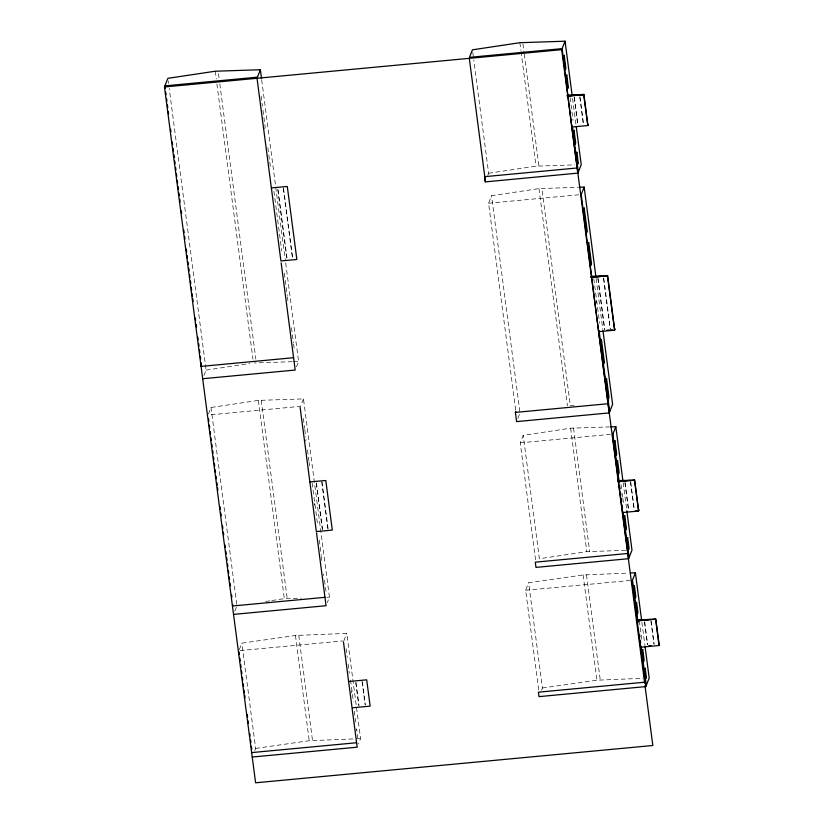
<?xml version="1.0" encoding="UTF-8"?>
<svg xmlns="http://www.w3.org/2000/svg" width="824" height="824" viewBox="0 0 824 824"><rect width="100%" height="100%" fill="white"/><g stroke="black" fill="none" stroke-linecap="round" stroke-linejoin="round"><path stroke-width="0.62" stroke-dasharray="4.12 3.09" d="M264.617 128.616L265.194 127.174L262.588 107.275M203.961 375.497L206.103 370.1L169.229 88.529M208.451 413.957L210.995 407.509L258.355 400.392L303.479 398.909L329.446 597.153L327.344 602.468M296.475 366.814L298.587 361.499L285.567 262.114M303.479 398.909L300.533 406.345L209.286 414.915M234.83 611.161L236.962 605.764L210.995 407.509M305.529 441.025L306.106 439.583M239.31 649.621L241.865 643.163L295.445 635.469L346.801 633.399L360.582 738.634L358.481 743.948M314.016 505.328L314.809 503.34M321.185 560.557L321.422 556.571M323.152 575.585L323.729 574.132M254.791 750.561L255.646 748.408L241.865 643.163M487.767 175.419L488.622 173.256L473.79 59.998M515.669 410.033L488.581 203.229L491.557 195.71L538.968 188.593L577.758 187.316M343.855 640.835L346.801 633.399M351.199 692.922L351.982 690.924M354.979 722.298L355.546 720.846L354.299 711.277M356.019 730.27L356.596 728.818L357.194 733.37M517.874 418.365L520.016 412.968L491.557 195.71M535.559 559.784L520.243 442.828L523.219 435.309L570.63 428.192L609.42 426.914M595.567 304.087L596.741 301.121M538.68 689.791L525.65 590.272L528.627 582.753L583.124 574.967L627.878 573.123M541.553 690.151L542.408 687.989L528.627 582.753M622.202 493.432L622.697 497.16M488.622 173.256L536.033 166.149L574.812 164.872M206.103 370.1L249.713 363.549M625.581 550.36L586.801 551.637L539.39 558.754L523.219 435.309M265.627 601.458L270.612 600.706M271.858 600.521L284.321 598.646L301.296 598.121M542.408 687.989L596.916 680.212L642.916 678.306M255.646 748.408L309.227 740.714L360.582 738.634M488.581 203.229L578.675 194.773M520.243 442.828L610.337 434.372M525.65 590.272L629.917 580.487M240.165 650.569L342.578 640.959M292.19 361.715L254.42 362.972M293.468 361.674L298.587 361.499M574.174 405.686L570.332 405.82L541.883 188.552M326.891 597.245L329.446 597.153M651.187 621.471L654.143 644.028M650.888 620.637L653.999 644.389M630.731 482.339L634.284 509.5M630.432 481.525L634.14 509.86M579.962 96.841L583.68 125.248M603.693 278.069L610.316 328.611M579.828 97.263L583.371 124.373M603.57 278.553L610.172 328.972M644.656 621.698L647.613 644.255M644.502 622.099L647.458 644.656M625.086 482.473L628.64 509.644M574.318 96.985L577.871 124.156M598.049 278.213L604.837 330.022M624.922 482.874L628.485 510.046M574.153 97.386L577.717 124.558M597.894 278.615L604.507 329.157M641.886 622.254L644.873 645.079M623.16 482.689L626.662 509.417M572.556 98.468L576.058 125.197M596.143 278.574L602.797 329.394M639.321 620.74L641.051 633.893M641.206 635.077L641.978 641M621.039 484.543L621.863 490.888M622.862 498.407L623.686 504.659M570.105 97.778L573.082 120.417M593.805 278.79L599.625 323.121M573.545 428.15L589.706 551.596M522.941 43.929L524.105 52.839M524.27 54.116L538.937 166.108M570.63 428.192L586.801 551.637M519.862 42.704L520.871 50.336M521.036 51.603L536.033 166.149M538.968 188.593L567.427 405.851M586.492 574.884L600.274 680.13M583.124 574.967L596.916 680.212M472.791 52.365L473.615 58.72M362.354 682.076L365.31 704.644M362.055 681.242L365.166 705.004M355.937 682.293L359.058 706.106M355.783 682.694L358.739 705.262M350.561 680.119L353.383 701.585M346.101 648.673L347.244 657.398M348.119 664.123L349.314 673.26M357.338 734.503L357.781 737.913M283.549 188.706L292.613 257.902M321.896 481.474L328.055 528.514M283.271 187.985L292.479 258.272M321.772 481.947L327.911 528.874M278.079 190.107L286.979 258.046M316.426 482.895L322.586 529.935M277.76 189.252L286.824 258.448M316.272 483.297L322.266 529.059M261.702 79.918L285.403 260.848M273.928 191.333L281.746 250.877M312.131 482.967L317.436 523.415M261.115 96.089L262.423 106.028M267.862 147.599L268.676 153.8M268.84 155.036L270.468 167.437M284.321 273.249L287.246 295.62M287.411 296.867L287.906 300.595M291.449 327.715L293.437 342.836M293.602 344.092L294.261 349.139M303.335 418.458L304.643 428.398M304.798 429.644L305.776 437.091M307.486 450.089L308.907 460.997M309.072 462.202L309.546 465.838M319.269 540.101L321.257 555.304M324.522 580.25L325.964 591.261M298.752 635.397L312.533 740.632M295.445 635.469L309.227 740.714M218.473 73.727L219.143 78.826M219.812 83.924L255.852 359.13M261.26 400.361L287.216 598.605M215.239 71.225L216.249 78.867M216.908 83.966L252.958 359.171M258.355 400.392L284.321 598.646M168.22 80.886L168.56 83.43"/><path stroke-width="1.24" d="M165.243 88.405L164.913 85.861L167.89 78.332L215.239 71.225L260.374 69.731L261.538 78.651M260.374 69.731L257.016 78.198L280.912 260.961L296.856 259.467L287.308 186.492L271.384 187.903M232.893 604.898L232.45 606.011L324.965 597.328M309.896 481.916L325.81 480.505L332.299 530.09L316.354 531.583L300.132 407.375M644.656 683.055L561.7 49.667L565.058 41.2L519.862 42.704L472.451 49.811L469.474 57.34L562.112 48.637L571.794 127.04L587.759 125.547L588.233 124.362M587.903 125.197L583.856 94.317L567.149 95.965L567.509 95.048M579.499 94.801L568.189 95.059M348.603 681.52L366.69 679.821L370.141 706.137L352.044 707.837L343.454 641.865M583.732 94.75L567.139 95.893M571.794 127.04L572.237 125.928M572.114 129.481L572.577 128.307M577.593 166.87L577.15 167.983L484.522 176.676L485.202 181.898L577.871 173.112L581.219 164.645L576.223 126.463M580.807 195.556L584.164 187.089L579.035 187.264M602.962 330.661L612.613 404.357L609.235 412.906L516.596 421.61L515.391 412.422L515.834 411.31M615.034 328.992L614.56 330.177L598.595 331.681L581.219 194.526M607.463 275.968L590.87 277.06M598.595 331.681L599.027 330.568L609.667 411.794M599.244 331.928L598.78 333.112L609.235 412.906M599.151 335.976L599.625 334.791M610.481 329.878L612.52 330.033M608.472 402.606L608.03 403.719L515.391 412.422M610.697 426.873L615.827 426.698L612.469 435.165L622.563 512.538L638.528 511.034L639.002 509.86M618.268 480.474L617.918 481.453L634.635 479.887L638.672 510.684L635.397 510.993M630.267 480.299L618.958 480.557L618.515 481.659L634.501 480.238M622.882 514.979L623.14 512.168L622.666 513.352L628.609 558.693L535.971 567.386L535.291 562.174L627.919 553.471L628.362 552.358M628.609 558.693L631.987 550.144L626.827 510.684M630.391 573.02L635.407 572.804L632.049 581.27L640.65 647.252L659.056 645.522L659.53 644.337M636.478 620.657L636.839 619.751L636.489 620.719L655.76 618.917L659.2 645.171M640.65 647.252L641.093 646.14L646.243 685.486M641.206 646.758L640.742 647.942L645.8 686.598L538.989 696.63L538.412 692.181L645.223 682.148L645.656 681.036M640.918 649.333L641.391 648.148M645.8 686.598L649.188 678.049L645.038 646.346M164.913 85.861L257.428 77.168M561.7 49.667L164.47 86.973L255.605 782.8L652.835 745.493L644.986 685.599M567.746 96.171L583.722 94.667L587.759 125.547M591.92 276.225L603.24 276.03M590.88 277.183L607.597 275.618M591.477 277.338L607.442 275.844L614.56 330.177M293.581 357.709L201.066 366.402L201.169 362.735M607 330.208L609.317 329.991M202.683 378.731L295.198 370.048L281.159 262.887M233.542 614.395L326.057 605.712L316.529 532.891M648.735 645.81L650.96 645.594M251.65 752.59L356.617 742.733M252.226 757.04L357.194 747.183L352.136 708.527M659.056 645.522L655.616 619.205L637.199 620.936L637.642 619.823L650.723 619.391M607.587 275.484L614.704 329.827M634.49 480.165L638.528 511.034M635.407 572.804L641.546 619.72M615.827 426.698L622.995 481.412M565.058 41.2L572.052 94.647M584.164 187.089L595.814 276.03M632.461 580.25L637.992 622.491M639.568 634.501L639.877 636.87M640.341 640.423L640.65 642.792M612.881 434.135L619.236 482.637M619.699 486.222L620.029 488.766M620.534 492.577L620.863 495.111M621.358 498.881L621.687 501.383M622.182 505.133L622.501 507.636M623.109 512.24L629.042 557.58M578.273 172.082L572.371 126.68L571.897 127.854L577.84 173.195M469.299 58.339L485.47 181.785M165.748 92.236L166.077 94.791M166.582 98.612L166.912 101.167M167.416 104.998L167.756 107.553M168.25 111.374L168.59 113.928M170.589 129.234L170.928 131.788M172.268 141.996L172.597 144.55M173.102 148.382L173.431 150.926M173.936 154.757L174.266 157.312M174.77 161.133L175.1 163.688M175.605 167.519L175.945 170.074M176.439 173.895L176.779 176.449M177.273 180.281L177.613 182.825M178.108 186.657L178.447 189.211M178.952 193.032L179.282 195.587M179.787 199.418L180.116 201.973M181.29 210.903L181.62 213.447M183.793 230.04L184.133 232.595M184.627 236.416L184.967 238.97M186.296 249.178L186.636 251.732M187.141 255.553L187.47 258.108M187.975 261.939L188.305 264.494M188.809 268.315L189.139 270.869M189.644 274.701L189.973 277.245M190.478 281.077L190.808 283.631M191.312 287.452L191.652 290.007M192.147 293.838L192.486 296.393M192.816 298.937L193.156 301.491M195.329 318.074L195.659 320.629M196.163 324.46L196.493 327.015M197.832 337.222L198.162 339.766M198.666 343.598L198.996 346.152M199.501 349.973L199.841 352.528M200.335 356.359L200.675 358.914M208.523 418.849L208.853 421.404M209.358 425.225L209.687 427.769M210.192 431.601L210.522 434.145M211.026 437.966L211.356 440.521M211.861 444.342L212.19 446.886M212.695 450.707L213.025 453.262M213.529 457.083L213.859 459.627M214.364 463.459L214.693 466.003M215.198 469.824L215.528 472.379M216.032 476.2L216.362 478.744M216.867 482.565L217.196 485.12M217.536 487.664L217.866 490.218M220.039 506.781L220.368 509.325M220.873 513.156L221.203 515.7M222.542 525.897L222.871 528.442M223.376 532.263L223.706 534.817M225.045 545.014L225.374 547.558M225.879 551.38L226.209 553.934M226.713 557.755L227.043 560.299M227.548 564.121L227.877 566.675M228.382 570.496L228.712 573.041M229.216 576.872L229.546 579.416M230.05 583.238L230.38 585.792M231.554 594.712L231.884 597.256M239.053 651.969L239.382 654.514M239.887 658.345L240.217 660.899M240.721 664.721L241.061 667.275M241.556 671.107L241.895 673.651M242.39 677.483L242.73 680.037M243.224 683.858L243.564 686.413M244.069 690.244L244.398 692.788M244.728 695.343L245.068 697.897M247.241 714.48L247.571 717.034M248.076 720.856L248.405 723.41M249.744 733.618L250.084 736.172M250.578 739.993L250.918 742.548M251.413 746.379L251.753 748.923M564.203 55.311L563.626 56.763L565.346 69.916L565.923 68.464L564.203 55.311M566.778 75.015L566.201 76.457L567.788 88.529L568.354 87.076L566.778 75.015M574.019 130.274L573.442 131.716L575.09 144.344L575.667 142.892L574.019 130.274M576.893 152.244L576.316 153.697L577.717 164.357L578.294 162.915L576.893 152.244M584.195 208.029L583.629 209.481L586.657 232.625L587.234 231.173L584.195 208.029M588.738 242.699L588.161 244.141L590.942 265.38L591.519 263.938L588.738 242.699M601.479 339.952L600.902 341.404L603.807 363.621L604.383 362.169L601.479 339.952M606.546 378.628L605.97 380.08L608.431 398.847L608.998 397.405L606.546 378.628M614.972 440.809L614.395 442.251L616.115 455.404L616.692 453.962L614.972 440.809M617.547 460.503L616.97 461.955L618.556 474.016L619.123 472.574L617.547 460.503M624.788 515.762L624.211 517.215L625.859 529.832L626.436 528.39L624.788 515.762M627.661 537.742L627.085 539.184L628.485 549.855L629.062 548.403L627.661 537.742M634.377 585.596L633.8 587.049L635.273 598.255L635.84 596.813L634.377 585.596M636.571 602.385L635.994 603.837L637.343 614.127L637.92 612.675L636.571 602.385M642.741 649.497L642.164 650.95L643.575 661.703L644.152 660.261L642.741 649.497M645.192 668.233L644.625 669.685L645.81 678.77L646.387 677.328L645.192 668.233"/></g></svg>
